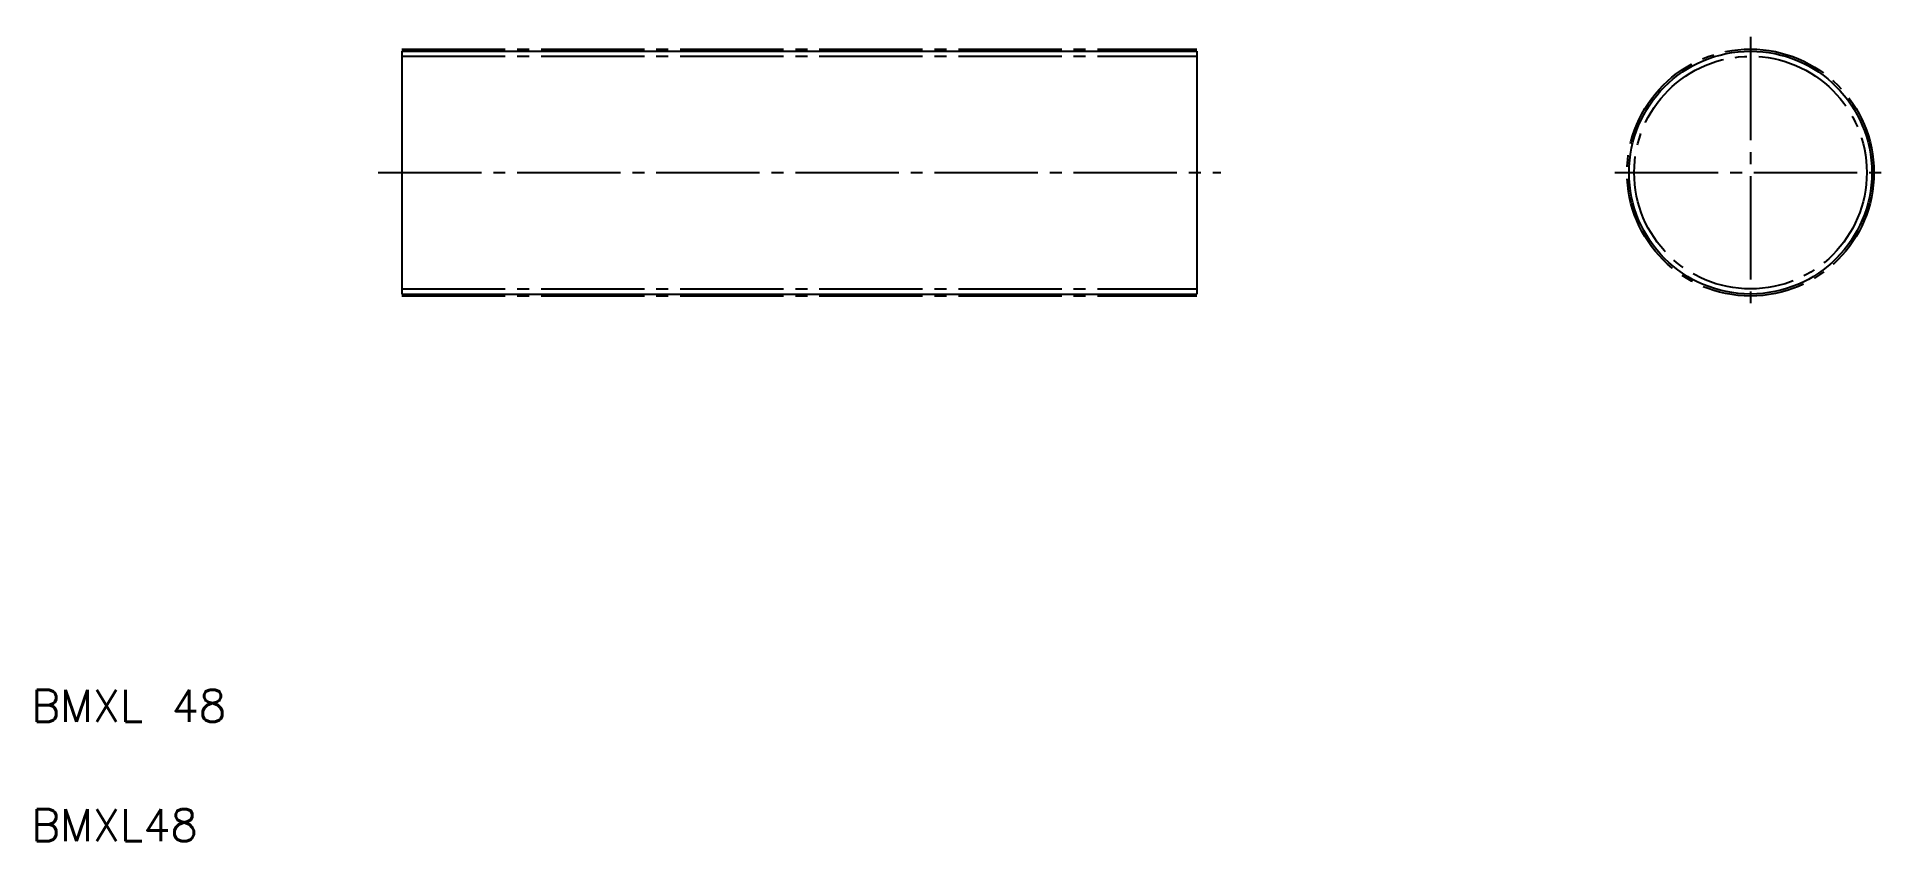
# Model space of a CAD drawing. Extents: x 11 to 243, y 10 to 111.
import ezdxf

# ---------------------------------------------------------------- set-up
doc = ezdxf.new("R2010")
doc.units = 0
doc.linetypes.add('CENTER', pattern=[17.5, 13, -1.5, 1.5, -1.5])
doc.layers.get('0').update_dxf_attribs({"linetype": 'CONTINUOUS'})
doc.layers.add('CENTER', color=1, linetype='CENTER')
doc.styles.get("Standard").update_dxf_attribs({"font": 'txt', "bigfont": 'BIGFONT'})

msp = doc.modelspace()

# ---------------------------------------------------------------- linework, layer by layer
at = {"color": 7, "linetype": 'CONTINUOUS'}
for p, q in [((56.6, 109.34), (156.6, 109.34)), ((56.6, 109.34), (56.6, 78.8)), ((156.6, 109.34), (156.6, 78.8)), ((56.6, 101.71), (56.6, 101.71)), ((56.6, 94.07), (56.6, 94.07)), ((56.6, 78.8), (156.6, 78.8))]:
    msp.add_line(p, q, dxfattribs=at)
at = {"color": 3, "linetype": 'CENTER'}
for p, q in [((56.6, 108.7), (156.6, 108.7)), ((56.6, 79.44), (156.6, 79.44))]:
    msp.add_line(p, q, dxfattribs=at)
at = {"color": 7, "linetype": 'CONTINUOUS'}
msp.add_circle((226.25, 94.07), 15.27, dxfattribs=at)
at = {"color": 3, "linetype": 'CENTER'}
msp.add_circle((226.25, 94.07), 14.63, dxfattribs=at)
at = {"layer": 'CENTER', "color": 1, "linetype": 'CENTER'}
for p, q in [((56.6, 109.6), (156.6, 109.6)), ((226.25, 111.13), (226.25, 77.02)), ((53.6, 94.07), (159.6, 94.07)), ((209.19, 94.07), (243.3, 94.07)), ((56.6, 78.55), (156.6, 78.55))]:
    msp.add_line(p, q, dxfattribs=at)
msp.add_circle((226.25, 94.07), 15.53, dxfattribs=at)

# ---------------------------------------------------------------- texts
at = {"color": 7, "linetype": 'CONTINUOUS'}
for s, p in [('BMXL 48', (10, 25)), ('BMXL48', (10, 10))]:
    msp.add_text(s, height=4, dxfattribs=at).set_placement(p)

doc.saveas('drawing.dxf')
